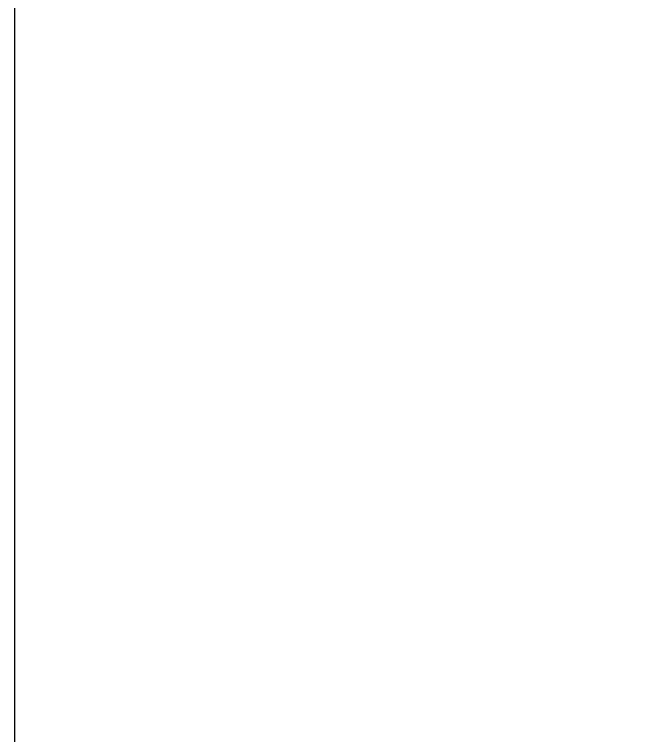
# Model space of a CAD drawing. Header units: millimetres. Extents: x 0 to 145404, y 0 to 194550.
# Drawn here: x 31175.5 to 31388.5, y 92267.2 to 92507.7 of the extents above; entities that cross this region are included whole.
import ezdxf

# ---------------------------------------------------------------- set-up
doc = ezdxf.new("R2010")
doc.units = ezdxf.units.MM
doc.layers.add('АР - Наружная стена', color=144, linetype='Continuous', lineweight=30)

# ---------------------------------------------------------------- blocks, each defined once
blk = doc.blocks.new('Квартира 1К 6300 тип 35')
at = {"layer": 'АР - Наружная стена'}
blk.add_lwpolyline([(-7150.000000000931, 6499.999999998137), (-7150.000000000931, 4.656612873077393e-10), (-6750.000000000931, 4.656612873077393e-10), (-6750.000000000931, 6499.999999998137)], close=True, dxfattribs=at)
blk = doc.blocks.new('V_Section_3')
blk.add_blockref('Квартира 1К 6300 тип 35', (7150.000000007451, -11949.99999976531))

msp = doc.modelspace()

# ---------------------------------------------------------------- block references
msp.add_blockref('V_Section_3', (31175.46006017162, 103346.1139150943, 1.056413898744269e-07))

doc.saveas('drawing.dxf')
